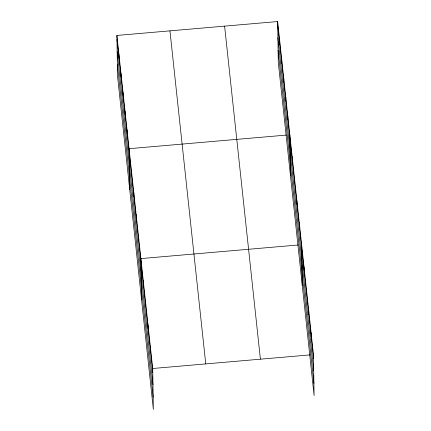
<?xml version="1.0" encoding="UTF-8"?>
<svg xmlns="http://www.w3.org/2000/svg" width="431" height="431" viewBox="0 0 431 431"><rect width="100%" height="100%" fill="white"/><g stroke="black" fill="none" stroke-linecap="round" stroke-linejoin="round"><path stroke-width="0.65" d="M116.903 35.444L152.709 368.494L153.355 409.45L117.55 76.4L116.903 35.444L277.645 21.55L313.45 354.6L314.097 395.556L278.291 62.506L277.645 21.55M286.545 135.07L129.079 148.684L129.72 189.635M298.36 244.975L140.894 258.589L141.535 299.545M152.709 368.494L310.175 354.885M277.709 25.585L313.515 358.635M277.903 37.766L313.709 370.816M278.097 50.319L313.903 383.369M224.605 26.135L260.405 359.185M169.949 30.86L205.754 363.909M116.968 39.48L152.773 372.529M117.162 51.666L152.962 384.716M117.356 64.219L153.161 397.269M311.09 332.619L311.15 336.654M308.725 310.638L308.79 314.673M306.36 288.657L306.425 292.692M304 266.676L304.065 270.711M301.635 244.695L302.282 285.645M299.276 222.714L299.335 226.749M296.911 200.733L296.975 204.768M294.545 178.752L294.61 182.787M292.186 156.771L292.245 160.806M289.821 134.784L290.462 175.74M287.789 115.912L287.854 119.947M285.764 97.04L285.828 101.075M283.733 78.167L283.797 82.202M281.707 59.295L281.766 63.33M279.676 40.422L279.741 44.458M150.344 346.513L150.408 350.548M147.984 324.532L148.048 328.567M145.619 302.551L145.683 306.586M143.259 280.57L143.318 284.605M138.529 236.608L138.593 240.643M136.169 214.627L136.234 218.662M133.804 192.646L133.869 196.681M131.444 170.665L131.503 174.7M127.048 129.812L127.113 133.847M125.022 110.939L125.082 114.969M122.991 92.062L123.056 96.097M120.966 73.189L121.025 77.224M118.934 54.317L118.999 58.352"/></g></svg>
